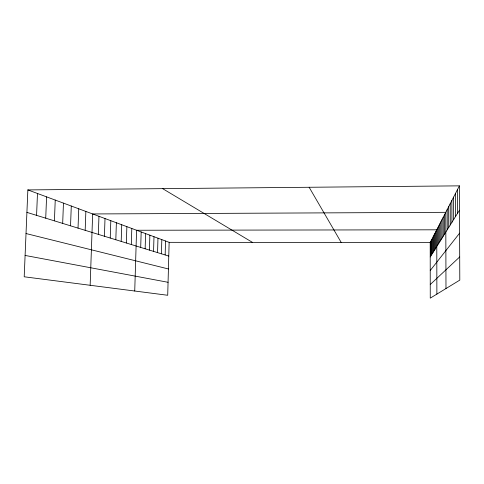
<?xml version="1.0" encoding="UTF-8"?>
<svg xmlns="http://www.w3.org/2000/svg" width="484" height="484" viewBox="0 0 484 484"><rect width="100%" height="100%" fill="white"/><g stroke="black" fill="none" stroke-linecap="round" stroke-linejoin="round"><path stroke-width="0.73" d="M157.56 252.612L157.966 238.188M161.426 253.804L161.813 239.616M165.159 254.953L165.54 241.002M27.86 189.916L169.14 242.333L167.718 295.27L24.2 276.787L27.86 189.916L459.401 185.856L459.8 280.109L430.258 298.144L430.197 242.557L459.401 185.856M145.146 248.788L145.593 233.597M149.429 250.113L149.865 235.182M153.567 251.384L153.985 236.712M126.354 243.004L126.868 226.651M131.315 244.535L131.811 228.484M134.733 291.023L136.579 230.251L436.762 229.809L436.877 294.109M140.705 247.421L141.165 231.957M115.821 239.762L116.378 222.755M121.194 241.413L121.726 224.739M98.343 234.377L98.966 216.294M104.411 236.246L105.01 218.538M110.237 238.043L110.812 220.692M85.178 230.323L85.856 211.429M90.151 285.282L92.656 213.952L445.77 212.319L445.982 288.549M70.543 225.816L71.281 206.027M78.033 228.127L78.741 208.792M54.42 220.855L55.236 200.067M62.678 223.396L63.458 203.123M36.572 215.356L37.474 193.479M45.726 218.175L46.585 196.861M430.216 256.974L459.504 210.219M430.228 270.52L459.6 233.167M430.246 284.519L459.703 256.931M169.14 242.333L430.197 242.557M25.101 255.437L168.069 282.299M26.021 233.542L168.426 268.971M26.916 212.385L168.771 256.066M162.63 188.645L252.509 242.405M309.143 187.266L341.22 242.484M457.356 189.831L457.447 213.504M455.42 193.582L455.511 216.602M453.593 197.133L453.671 219.524M451.862 200.491L451.935 222.301M450.223 203.679L450.289 224.927M448.662 206.704L448.728 227.419M447.18 209.578L447.24 229.797M444.463 214.854L444.518 234.141M443.217 217.274L443.265 236.138M442.025 219.591L442.067 238.049M440.882 221.811L440.924 239.876M439.787 223.935L439.823 241.631M438.74 225.974L438.77 243.313M437.73 227.934L437.76 244.922M435.83 231.618L435.86 247.965M434.934 233.361L434.959 249.393M434.069 235.036L434.094 250.779M433.24 236.646L433.265 252.103M432.442 238.207L432.46 253.386M431.667 239.707L431.686 254.626M430.917 241.153L430.935 255.818"/></g></svg>
